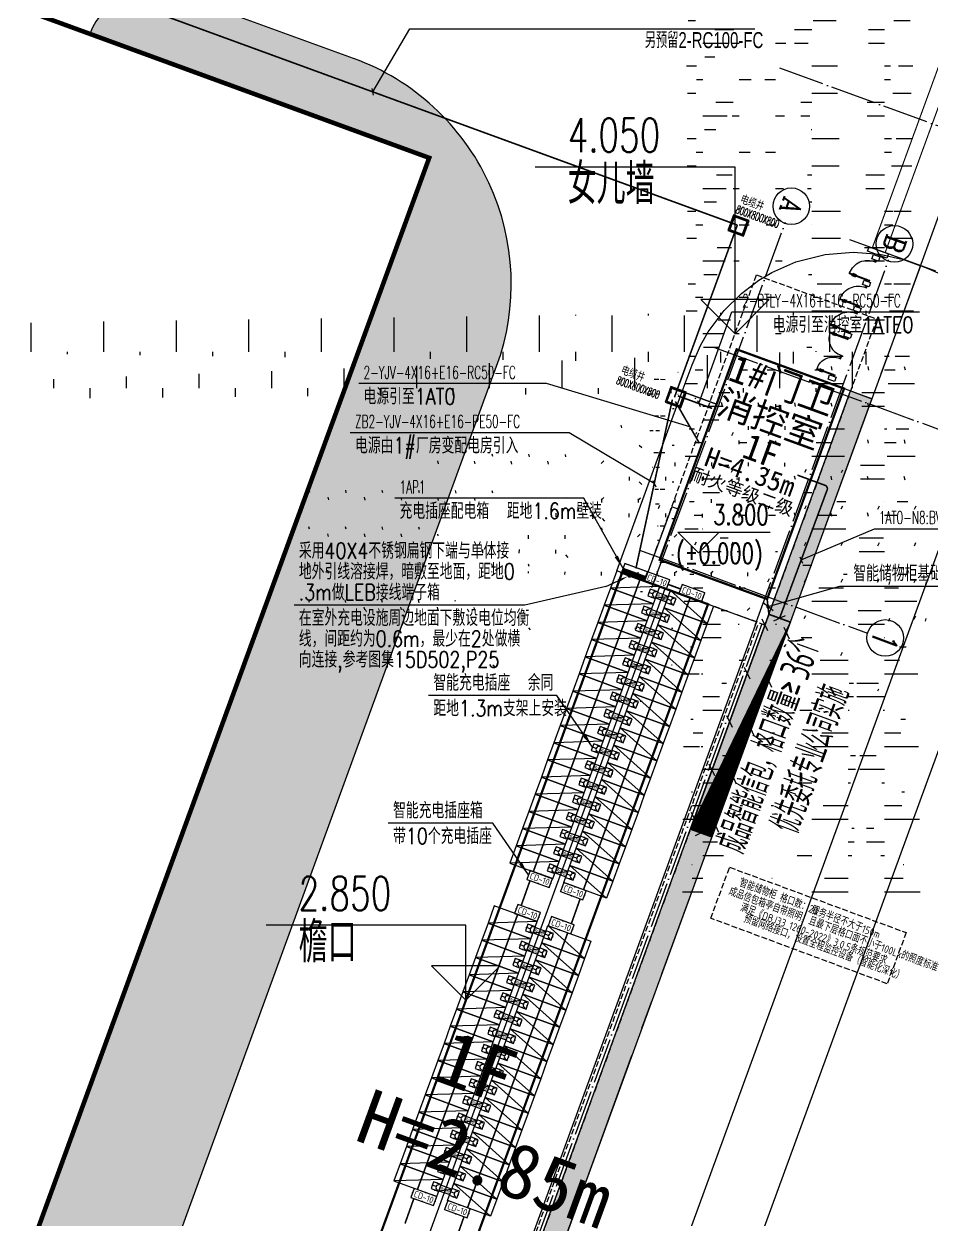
# Model space of a CAD drawing. Extents: x 40587477144 to 40590102100, y 3379967887 to 3381819730.
# Drawn here: x 40588299938 to 40588339648, y 3380255826 to 3380308131 of the extents above; entities that cross this region are included whole.
import ezdxf
from ezdxf.enums import TextEntityAlignment as Align

# ---------------------------------------------------------------- set-up
doc = ezdxf.new("R2010")
doc.units = 0
doc.header["$LTSCALE"] = 1000
doc.header["$MEASUREMENT"] = 0
for name, pattern in [('10平面$0$DOTE', [2.42, 2, -0.2, 0.02, -0.2]), ('CENTER', [50.8, 31.75, -6.35, 6.35, -6.35]), ('CENTER2', [1.125, 0.75, -0.125, 0.125, -0.125]), ('DASH', [0.35, 0.25, -0.1]), ('DOTE', [2.42, 2, -0.2, 0.02, -0.2])]:
    doc.linetypes.add(name, pattern=pattern)
for name, color, linetype in [('0-HX', 1, 'Continuous'), ('00绿地$0$A-车位', 253, 'Continuous'), ('10平面$0$A-AXIS-DOTE', 14, '10平面$0$DOTE'), ('A-AXIS-D', 1, 'Continuous'), ('A-AXIS-DOTE', 14, 'DOTE'), ('A-AXIS-DP', 126, 'Continuous'), ('A-CURTAIN', 84, 'Continuous'), ('A-FIRE-TEXT', 61, 'Continuous'), ('A-HATCH-1', 252, 'Continuous'), ('A-LIN-Dot', 163, 'DASH'), ('A-LIN-V', 9, 'Continuous'), ('A-SFCE', 30, 'Continuous'), ('AS-WALL', 40, 'Continuous'), ('AXIS_TEXT', 7, 'Continuous'), ('DIM-照明', 3, 'Continuous'), ('DIM_LEAD', 3, 'Continuous'), ('EQUIP-插座', 3, 'Continuous'), ('EQUIP-照明', 3, 'Continuous'), ('EQUIP-箱柜', 3, 'Continuous'), ('JT-路缘石线', 5, 'Continuous'), ('JT-道路红线', 7, 'Continuous'), ('LWIRE', 4, 'Continuous'), ('PUB_TEXT', 7, 'Continuous'), ('SHTLN', 4, 'Continuous'), ('TEL_TEXT', 7, 'Continuous'), ('WIRE-接地', 4, 'Continuous'), ('WIRE-照明', 1, 'Continuous'), ('建-文字', 7, 'Continuous'), ('建-标高', 3, 'Continuous'), ('总-标高', 3, 'Continuous'), ('电气', 7, 'Continuous')]:
    doc.layers.add(name, color=color, linetype=linetype)
doc.styles.add('_TCH_AXIS', font='COMPLEX', dxfattribs={"bigfont": 'GBCBIG'})
doc.styles.add('_TCH_DIM', font='SIMPLEX', dxfattribs={"bigfont": 'GBCBIG'})
doc.styles.add('_TCH_LABEL', font='COMPLEX', dxfattribs={"bigfont": 'GBCBIG'})
doc.styles.add('_TEL_ATTDEF', font='GBENOR', dxfattribs={"width": 0.8, "height": 3, "bigfont": 'GBCBIG'})
doc.styles.add('_TEL_DIM', font='SIMPLEX', dxfattribs={"width": 0.8, "height": 3.5, "bigfont": 'HZTXT'})
doc.styles.add('A-DIM_T3', font='SIMPLEX', dxfattribs={"width": 0.6, "bigfont": 'GBCBIG'})
doc.styles.add('A-STANDARD', font='SIMPLEX', dxfattribs={"bigfont": 'GBCBIG'})
doc.styles.add('HZTXT5', font='aa.shx', dxfattribs={"width": 0.7, "bigfont": 'hztxt.shx'})
doc.styles.add('note_txt', font='arial.ttf', dxfattribs={"width": 0.75})
doc.styles.get("Standard").update_dxf_attribs({"font": 'GBENOR', "width": 0.7, "bigfont": 'GBCBIG'})
doc.styles.add('STANDARD_T3', font='gbenor.shx', dxfattribs={"bigfont": 'gbcbig.shx'})
doc.styles.add('黑体', font='simhei.ttf', dxfattribs={"height": 12})
pattern_1 = [(20, (440.1, 194.2), (956.276, 2050.7404), [240, -48, 64, -48, 240, -960]), (20, (348.5, 212), (956.276, 2050.7404), [160, -120, 240, -120, 160, -800]), (20, (655.9, 1004.9), (956.276, 2050.7404), [200, -80, 200, -1120]), (20, (-205.4, 1032), (956.276, 2050.7404), [80, -160, 80, -1280]), (110, (-55, 1086.7), (-2050.7404, 956.276), [144, -1456]), (110, (724.4, 348.8), (-2050.7404, 956.276), [160, -1440]), (110, (881.4, 1087), (-2050.7404, 956.276), [160, -1440]), (65, (925.3, 404.9), (-547.2322, 1503.5082), [160, -2102.7417]), (155, (534.4, 262.6), (-1503.5082, -547.2322), [160, -2102.7417]), (83.43495, (877.5, 396), (-547.23223, 1503.5082), [160, -3417.7088]), (95.963757, (799.57, 376.15), (-547.23223, 1503.50819), [160, -6436.969]), (95.963757, (956.55, 1114.36), (-547.23223, 1503.50819), [128, -6468.969]), (95.963757, (-24.93, 1097.67), (-547.23223, 1503.50819), [112, -6484.969]), (124.036243, (649.2, 321.43), (-547.23223, 1503.50819), [160, -6436.969]), (124.036243, (806.2, 1059.64), (-547.23223, 1503.50819), [128, -6468.969]), (124.036243, (-85.07, 1075.8), (-547.23223, 1503.50819), [112, -6484.969]), (136.56505, (576.8, 286.55), (-547.23223, 1503.5082), [160, -3417.7069])]

# ---------------------------------------------------------------- blocks, each defined once
blk = doc.blocks.new('GGRrrrr')
at = {"layer": 'A-CURTAIN'}
h = blk.add_hatch(dxfattribs=at)
h.set_pattern_fill('草坪或沼泽', color=0, scale=400, angle=20)
h.set_pattern_definition(pattern_1)
h.paths.add_polyline_path([(1393117, 618301), (1393293, 540880), (1330517, 532867), (1241738, 527103), (1161599, 521246), (1240383, 783372), (1244595, 797110), (1261186, 852563), (1335771, 847453), (1355485, 842595), (1380777, 840862), (1392640, 828900), (1392845, 738250), (1391845, 738248), (1391806, 755448), (1391306, 755447), (1391786, 764448), (1391641, 828487), (1380333, 839890), (1355330, 841603), (1335616, 846462), (1261915, 851511), (1245552, 796820), (1241340, 783081), (1162975, 522349), (1241669, 528100), (1330421, 533862), (1392291, 541761), (1392117, 618299)])
h.paths.add_polyline_path([(1393076, 636451), (1392076, 636448), (1392063, 641998), (1391564, 641997), (1392042, 650998), (1391887, 720048), (1392887, 720051)])
h = blk.add_hatch(dxfattribs=at)
h.set_pattern_fill('草坪或沼泽', color=0, scale=400, angle=20)
h.set_pattern_definition([(20, (440.1, 194.2), (956.276, 2050.7404), [240, -48, 64, -48, 240, -960]), (20, (348.5, 212), (956.276, 2050.7404), [160, -120, 240, -120, 160, -800]), (20, (655.9, 1004.9), (956.276, 2050.7404), [200, -80, 200, -1120]), (20, (-205.4, 1032), (956.276, 2050.7404), [80, -160, 80, -1280]), (110, (-55, 1086.7), (-2050.7404, 956.276), [144, -1456]), (110, (724.4, 348.8), (-2050.7404, 956.276), [160, -1440]), (110, (881.4, 1087), (-2050.7404, 956.276), [160, -1440]), (65, (925.3, 404.9), (-547.2322, 1503.5082), [160, -2102.7417]), (155, (534.4, 262.6), (-1503.5082, -547.2322), [160, -2102.7417]), (83.43495, (877.5, 396), (-547.23223, 1503.5082), [160, -3417.7088]), (95.963757, (799.57, 376.15), (-547.23223, 1503.50819), [160, -6436.969]), (95.963757, (956.55, 1114.36), (-547.23223, 1503.50819), [128, -6468.969]), (95.963757, (-24.93, 1097.67), (-547.23223, 1503.50819), [112, -6484.969]), (124.036243, (649.2, 321.43), (-547.23223, 1503.50819), [160, -6436.969]), (124.036243, (806.2, 1059.64), (-547.23223, 1503.50819), [128, -6468.969]), (124.036243, (-85.07, 1075.8), (-547.23223, 1503.50819), [112, -6484.969]), (136.56505, (576.8, 286.55), (-547.23223, 1503.5082), [160, -3417.7069])])
edge = h.paths.add_edge_path()
edge.add_line((1391003, 755446), (1391034, 755969))
edge.add_line((1391034, 755969), (1391485, 764440))
edge.add_line((1391485, 764440), (1391241, 828322))
edge.add_line((1391241, 828322), (1380155, 839501))
edge.add_line((1380155, 839501), (1355268, 841206))
edge.add_line((1355268, 841206), (1335554, 846065))
edge.add_line((1335554, 846065), (1262206, 851090))
edge.add_line((1262206, 851090), (1173161, 554852))
edge.add_line((1173161, 554852), (1173522, 554880))
edge.add_line((1173522, 554880), (1259299, 840247))
edge.add_line((1259299, 840247), (1260664, 840250))
edge.add_line((1260664, 840250), (1260651, 845748))
edge.add_line((1260651, 845748), (1335651, 845918))
edge.add_line((1335651, 845918), (1335664, 840421))
edge.add_line((1335664, 840421), (1342663, 840437))
edge.add_line((1342663, 840437), (1342657, 843434))
edge.add_line((1342657, 843434), (1345657, 843441))
edge.add_line((1345657, 843441), (1345664, 840444))
edge.add_line((1345664, 840444), (1365660, 840489))
edge.add_line((1365660, 840489), (1374552, 839873))
edge.add_arc((1367358, 824128), 17311, 5.5803, 65.4423, ccw=False)
edge.add_line((1384586, 825812), (1385553, 825812))
edge.add_line((1385553, 825812), (1390247, 825823))
edge.add_line((1390247, 825823), (1390405, 755445))
edge.add_line((1390405, 755445), (1391003, 755446))
h = blk.add_hatch(dxfattribs=at)
h.set_pattern_fill('草坪或沼泽', color=0, scale=400, angle=20)
h.set_pattern_definition(pattern_1)
edge = h.paths.add_edge_path()
edge.add_arc((1358470, 639473), 3001, 181.0991, 270.1246)
edge.add_line((1358477, 636472), (1366676, 636491))
edge.add_arc((1366652, 646991), 10500, 270.13, 360.13)
edge.add_line((1377152, 647014), (1376996, 715714))
edge.add_arc((1366496, 715690), 10500, 0.13, 90.13)
edge.add_line((1366473, 726190), (1358273, 726172))
edge.add_arc((1358280, 723171), 3001, 90.1358, 179.1612)
edge.add_line((1355280, 723215), (1371080, 723251))
edge.add_line((1371080, 723251), (1371270, 639451))
edge.add_line((1371270, 639451), (1355470, 639415))
h = blk.add_hatch(dxfattribs=at)
h.set_pattern_fill('草坪或沼泽', color=0, scale=400, angle=20)
h.set_pattern_definition(pattern_1)
h.paths.add_polyline_path([(1386312, 709135), (1385011, 709132), (1384992, 717482), (1386593, 717486), (1386604, 712588), (1386304, 712587)])
at = {"layer": 'A-HATCH-1'}
h = blk.add_hatch(dxfattribs=at)
h.set_pattern_fill('EARTH', color=0, scale=500, angle=20.2003)
h.set_pattern_definition([(20.200256636, (-36923192475.8, -17186905227.2), (941.687654134, 2038.022782515), [1587.5, -1587.5]), (20.200256636, (-36923192681.4, -17186904668.5), (941.687654134, 2038.022782515), [1587.5, -1587.5]), (20.200256636, (-36923192887, -17186904109.8), (941.687654134, 2038.022782515), [1587.5, -1587.5]), (110.200256636, (-36923192769.2, -17186903855), (-2038.022782515, 941.687654134), [1587.5, -1587.5]), (110.200256636, (-36923192210.5, -17186903649.5), (-2038.022782515, 941.687654134), [1587.5, -1587.5]), (110.200256636, (-36923191651.8, -17186903443.9), (-2038.022782515, 941.687654134), [1587.5, -1587.5])])
h.paths.add_polyline_path([(1384992, 717482), (1384990, 718732), (1385043, 719640), (1385156, 720323), (1385486, 721434), (1385938, 722400), (1386458, 723206), (1386875, 723723), (1387699, 724520), (1388780, 725268), (1389896, 725787), (1391022, 726105), (1392078, 726238), (1392872, 726240), (1392887, 720051), (1386587, 720036), (1386593, 717486)])
at = {"layer": 'A-CURTAIN', "color": 0}
blk.add_lwpolyline([(1355470, 639415, 0.409241), (1358477, 636472), (1366676, 636491, 0.414214), (1377152, 647014), (1376996, 715714, 0.414214), (1366473, 726190), (1358273, 726172, 0.409241), (1355280, 723215), (1371080, 723251), (1371270, 639451)], format="xyb", close=True, dxfattribs=at)
for points in [[(1393076, 636451), (1392076, 636448), (1392063, 641998), (1391564, 641997), (1392042, 650998), (1391887, 720048), (1392887, 720051)], [(1386312, 709135), (1385011, 709132), (1384992, 717482), (1386593, 717486), (1386604, 712588), (1386304, 712587)]]:
    blk.add_lwpolyline(points, close=True, dxfattribs=at)
at = {"layer": 'A-HATCH-1', "color": 0}
blk.add_lwpolyline([(1384992, 717482), (1384990, 718732), (1385043, 719640), (1385156, 720323), (1385486, 721434), (1385938, 722400), (1386458, 723206), (1386875, 723723), (1387699, 724520), (1388780, 725268), (1389896, 725787), (1391022, 726105), (1392078, 726238), (1392872, 726240), (1392887, 720051), (1386587, 720036), (1386593, 717486)], close=True, dxfattribs=at)
blk = doc.blocks.new('555555555555555-M')
at = {"layer": 'A-LIN-V'}
h = blk.add_hatch(dxfattribs=at)
h.set_pattern_fill('ANSI31', color=256, scale=0.2, angle=212.6932)
h.set_pattern_definition([(45, (0, 0), (-0.2245064, 0.2245064), [])])
h.paths.add_polyline_path([(-149.819, -516.053), (-149.819, -515.053), (-159.819, -515.053), (-159.819, -516.053)])
blk.add_lwpolyline([(-149.819, -516.053), (-149.819, -515.053), (-159.819, -515.053), (-159.819, -516.053), (-149.819, -516.053)], dxfattribs=at)
at = {"layer": 'PUB_TEXT', "width": 0.7}
for s, height, p in [('成品智能信包，格口数量≥', 1.32222, (-160.096, -517.647)), ('个', 1.322, (-150.939, -517.647)), ('36', 1.3125, (-152.011, -517.647)), ('优先委托专业公司实施', 1.3222, (-158.468, -519.572))]:
    blk.add_text(s, height=height, dxfattribs=at).set_placement(p)
blk = doc.blocks.new('gfctuc')
blk.add_lwpolyline([(2035210, 4060000), (2035210, 4059500), (2035460, 4059500), (2035460, 4060000)], close=True)
blk.add_lwpolyline([(2035210, 4060000), (2035460, 4059500)])
at = {"layer": 'A-FIRE-TEXT', "style": 'note_txt', "width": 0.75}
blk.add_text('充电桩', height=139.2, rotation=270, dxfattribs=at).set_placement((2035260, 4059973))
blk = doc.blocks.new('00绿地$0$G$C40593B0A')
at = {"layer": '00绿地$0$A-车位'}
blk.add_lwpolyline([(-1560, 590), (-760, 590), (-760, -1410), (-1560, -1410)], close=True, dxfattribs=at)
blk.add_lwpolyline([(-760, 590), (-1560, -1410)], dxfattribs=at)
blk = doc.blocks.new('entry01')
at = {"layer": 'A-AXIS-D'}
for points in [[(0, 2.121), (2.121, 0), (0, -2.121)], [(-0.7, -1.25), (-0.3, -1.25), (-0.3, 1.25), (-0.7, 1.25)]]:
    blk.add_hatch(color=0, dxfattribs=at).paths.add_polyline_path(points)
at = {"layer": 'A-AXIS-D', "color": 0}
blk.add_lwpolyline([(0, 2.121), (2.121, 0), (0, -2.121), (0, 2.121)], dxfattribs=at)
blk.add_lwpolyline([(-0.7, -1.25), (-0.3, -1.25), (-0.3, 1.25), (-0.7, 1.25)], close=True, dxfattribs=at)
blk = doc.blocks.new('DOOR2DLIB$SYSLIB$00000111')
at = {"color": 0}
for p, q in [((0.418, 0.782), (0.383, 0.782)), ((0.383, 0.782), (0.383, 0.624)), ((0.418, 0.624), (0.383, 0.624)), ((0.459, 0.917), (0.418, 0.917)), ((0.418, 0.917), (0.418, 0.081)), ((0.459, 0.081), (0.459, 0.917)), ((0.494, 0.782), (0.459, 0.782)), ((0.494, 0.624), (0.459, 0.624)), ((0.494, 0.782), (0.494, 0.624)), ((-0.5, -0.002), (-0.5, 0.081)), ((-0.5, 0.081), (-0.459, 0.081)), ((-0.459, 0.081), (-0.459, 0.039)), ((-0.459, 0.039), (-0.418, 0.039)), ((-0.418, 0.039), (-0.418, -0.002)), ((0.418, 0.081), (0.459, 0.081)), ((0.418, 0.039), (0.418, -0.002)), ((0.459, 0.039), (0.418, 0.039)), ((0.459, 0.081), (0.459, 0.039)), ((0.5, 0.081), (0.459, 0.081)), ((0.5, -0.002), (0.5, 0.081)), ((-0.418, -0.002), (-0.5, -0.002)), ((-0.5, -0.002), (-0.5, -0.002)), ((0.418, -0.002), (0.5, -0.002)), ((0.5, -0.002), (0.5, -0.002))]:
    blk.add_line(p, q, dxfattribs=at)
blk.add_arc((0.418, 0.081), 0.836, 90, 182.8264, dxfattribs=at)
blk = doc.blocks.new('66666666666666666666')
at = {"layer": 'DIM_LEAD'}
blk.add_hatch(color=256, dxfattribs=at).paths.add_polyline_path([(105617, -694657), (106997, -694038), (106787, -693698)], flags=17)
at = {"layer": 'A-AXIS-D'}
for centre in [(100997, -701735), (105797, -701735), (111382, -708712), (111332, -718057)]:
    blk.add_circle(centre, 800, dxfattribs=at)
at = {"layer": 'A-AXIS-DOTE', "color": 8}
blk.add_line((117391, -696232), (98333, -696232), dxfattribs=at)
at = {"layer": 'A-AXIS-DOTE'}
for p, q in [((100997, -719490), (100997, -702480)), ((105797, -719490), (105797, -702480)), ((99964, -708682), (110582, -708682)), ((99964, -718132), (110535, -718132))]:
    blk.add_line(p, q, dxfattribs=at)
at = {"layer": 'A-LIN-Dot'}
blk.add_lwpolyline([(100597, -719332), (100597, -705082), (106197, -705082), (106197, -719332)], close=True, dxfattribs=at)
at = {"layer": 'A-LIN-V'}
blk.add_lwpolyline([(105697, -690232), (104797, -690232)], dxfattribs=at)
at = {"layer": 'A-LIN-V', "linetype": 'DASH', "ltscale": 2, "const_width": 50}
for points in [[(104947, -690232), (104947, -702232)], [(105547, -690232), (105547, -702232)]]:
    blk.add_lwpolyline(points, dxfattribs=at)
at = {"layer": 'A-LIN-V'}
for points in [[(104797, -702432), (104797, -702232), (105697, -702232), (105697, -702432)], [(105097, -702682), (105097, -702482), (105397, -702482), (105397, -702682)], [(105097, -703882), (105097, -703682), (105397, -703682), (105397, -703882)], [(105097, -705082), (105097, -704882), (105397, -704882), (105397, -705082)], [(105097, -706282), (105097, -706082), (105397, -706082), (105397, -706282)], [(105097, -708282), (105097, -708082), (105397, -708082), (105397, -708282)]]:
    blk.add_lwpolyline(points, close=True, dxfattribs=at)
at = {"layer": 'AS-WALL', "color": 20, "true_color": 0xf72408, "const_width": 100}
blk.add_lwpolyline([(100897, -708432), (105897, -708432), (105897, -718232), (100897, -718232)], close=True, dxfattribs=at)
at = {"layer": 'DIM_LEAD'}
for p, q in [((105617, -694657), (111334, -691117)), ((111334, -691117), (121626, -691117))]:
    blk.add_line(p, q, dxfattribs=at)
at = {"layer": 'A-AXIS-D', "color": 8, "xscale": -999.9999999999998, "yscale": 1000, "zscale": 1000, "rotation": 0.1495342307373651}
blk.add_blockref('entry01', (114031, -696232), dxfattribs=at)
at = {"layer": 'A-LIN-V', "zscale": 100}
for p, xscale, yscale, rotation in [((105310, -703182), 1000.000008912118, -1000.000008912118, 270.0000007138132), ((105310, -704381), 1001.098882521298, -1001.098882521298, 270.0000005714799), ((105310, -705582), 999.664715706611, -999.664715706611, 270.0000004354633), ((105310, -706732), 899.999995989863, 899.999995989863, 89.9999995548852), ((105310, -707632), 900.0000175571807, -900.0000175571807, 270.0000005736524)]:
    blk.add_blockref('DOOR2DLIB$SYSLIB$00000111', p, dxfattribs=dict(at, xscale=xscale, yscale=yscale, rotation=rotation))
at = {"layer": 'A-AXIS-DP', "color": 7, "style": 'A-DIM_T3', "width": 0.6}
blk.add_text('1', height=1120, rotation=270, dxfattribs=at).set_placement((110792, -717877))
at = {"layer": 'AXIS_TEXT', "style": '_TCH_AXIS'}
for s, width, p, p2 in [('A', 0.944444, (100562, -701383), (100562, -702087)), ('B', 1, (105362, -701383), (105362, -702087)), ('3', 1.214286, (110934, -708359), (110934, -709064))]:
    blk.add_text(s, height=871, rotation=270, dxfattribs=dict(at, width=width)).set_placement(p, p2, align=Align.FIT)
at = {"layer": 'DIM_LEAD', "color": 7, "style": '_TCH_DIM'}
blk.add_text('移动门轨道', height=1763, dxfattribs=at).set_placement((115210, -690592))
at = {"layer": '建-文字', "color": 8, "style": '黑体'}
for s, height, p in [('#', 1143, (101776, -709765)), ('门卫', 1143.1, (102598, -709765)), ('消控室', 1143.1, (100978, -711362)), ('1F', 1143.1, (102668, -712786)), ('H=4.35m', 857.3, (101248, -713692)), ('耐火等级二级', 571.5, (100938, -714473))]:
    blk.add_text(s, height=height, dxfattribs=at).set_placement(p)
blk = doc.blocks.new('qd电缆手井')
at = {"layer": '电气', "color": 7}
for p, q in [((-239, 216), (211, 216)), ((-239, -234), (-239, 216)), ((-198, -193), (-198, 175)), ((-198, 175), (171, 175)), ((171, 175), (171, -193)), ((211, 216), (211, -234)), ((211, -234), (-239, -234)), ((171, -193), (-198, -193))]:
    blk.add_line(p, q, dxfattribs=at)
at = {"layer": '电气', "color": 8, "const_width": 30}
blk.add_lwpolyline([(-218, 182), (-218, -214), (191, -214), (191, 196), (-233, 196)], dxfattribs=at)
blk = doc.blocks.new('$TelecSys$00000008')
blk.add_line((0.4, 0.4), (-0.4, -0.4))
blk = doc.blocks.new('*X68')
at = {"color": 0}
for p, q in [((-250, 33), (-183, 100)), ((-250, 68), (-218, 100)), ((-247, 0), (-147, 100)), ((-212, 0), (-112, 100)), ((-177, 0), (-77, 100)), ((-141, 0), (-41, 100)), ((-106, 0), (-6, 100)), ((-71, 0), (29, 100)), ((-35, 0), (65, 100)), ((0, 0), (100, 100)), ((35, 0), (135, 100)), ((71, 0), (171, 100)), ((106, 0), (206, 100)), ((141, 0), (241, 100)), ((177, 0), (250, 73)), ((212, 0), (250, 38)), ((247, 0), (250, 3))]:
    blk.add_line(p, q, dxfattribs=at)
blk = doc.blocks.new('$equip$00002929')
for p, q in [((-0.75, 0.6), (-0.75, 0)), ((0.75, 0.6), (-0.75, 0.6)), ((-0.75, 0.3), (0.75, 0.3)), ((-0.75, 0), (0.75, 0)), ((0.75, 0), (0.75, 0.6))]:
    blk.add_line(p, q)
for points, const_width in [([(-0.75, 0.15), (0.75, 0.15)], 0.3), ([(-0.75, 0.6), (-0.75, 0), (0.75, 0), (0.75, 0.6), (-0.75, 0.6), (-0.75, 0)], 0.0571)]:
    blk.add_lwpolyline(points, dxfattribs=dict(const_width=const_width))
for p in [(-0.75, 0.3), (0, 0.6), (0, 0), (0.75, 0.3)]:
    blk.add_point(p)
at = {"xscale": 0.00300000000061118, "yscale": 0.00300000000061118, "zscale": 0.00300000000061118}
blk.add_blockref('*X68', (0, 0), dxfattribs=at)
at = {"color": 7, "style": '_TEL_DIM', "flags": 1}
for tag in ['A', 'REMARK']:
    blk.add_attdef(tag, text='', height=0.00002, dxfattribs=at).set_placement((0, 0), align=Align.MIDDLE_CENTER)
blk = doc.blocks.new('$equip$00001251')
for p, q in [((-0.45, 1), (-0.45, 0)), ((0.45, 1), (-0.45, 1)), ((-0.45, 0), (0.45, 0)), ((0, 0.52), (0, 0.88)), ((0.45, 0), (0.45, 1))]:
    blk.add_line(p, q)
blk.add_arc((0, 0.17), 0.35, 0, 180)
at = {"layer": 'EQUIP-照明'}
for p in [(-0.45, 0.5), (0, 1), (0, 0), (0.45, 0.5)]:
    blk.add_point(p, dxfattribs=at)
at = {"layer": 'EQUIP-照明', "style": '_TCH_LABEL', "flags": 9}
blk.add_attdef('A', (0, 0), '', height=0.00002, dxfattribs=at)
blk = doc.blocks.new('$equip$00002712')
for p, q in [((-0.75, 0.6), (-0.75, 0)), ((0.75, 0.6), (-0.75, 0.6)), ((-0.75, 0), (0.75, 0)), ((0.75, 0), (0.75, 0.6))]:
    blk.add_line(p, q)
at = {"const_width": 0.0571}
blk.add_lwpolyline([(-0.75, 0.6), (-0.75, 0), (0.75, 0), (0.75, 0.6), (-0.75, 0.6), (-0.75, 0)], dxfattribs=at)
for p in [(-0.75, 0.3), (0, 0.6), (0, 0), (0.75, 0.3)]:
    blk.add_point(p)
at = {"color": 7, "style": '_TEL_DIM', "flags": 1}
for tag in ['REMARK', 'A']:
    blk.add_attdef(tag, text='', height=0.4, dxfattribs=at).set_placement((0, 0), align=Align.MIDDLE_CENTER)
at = {"color": 7, "style": '_TEL_DIM'}
blk.add_attdef('$TEXT$', text='', height=0.4, dxfattribs=at).set_placement((0, 0.3), align=Align.MIDDLE_CENTER)
blk = doc.blocks.new('$TelecSys$00000081')
for p, q in [((0.104, 0.104), (0.104, 0.104)), ((-1.15, -1.15), (-0.55, -0.55)), ((-0.104, -0.104), (-0.104, -0.104))]:
    blk.add_line(p, q)
at = {"const_width": 0.142}
blk.add_lwpolyline([(0.071, 0, 1), (-0.071, 0, 1)], format="xyb", close=True, dxfattribs=at)
blk.add_solid([(-0.62, -0.48), (-0.48, -0.62), (-0.1, -0.1)])
at = {"width": 0.8, "flags": 9}
blk.add_attdef('A', (0, 0), '', height=0.00002, rotation=180, dxfattribs=at)

msp = doc.modelspace()

# ---------------------------------------------------------------- linework, layer by layer
at = {"layer": '0-HX', "linetype": 'CENTER', "ltscale": 0.2}
msp.add_line((40588275533, 3380123451.4), (40588374373.705582, 3380393980.898193), dxfattribs=at)
msp.add_lwpolyline([(40588374373.70446, 3380393980.898591), (40588367371.557808, 3380409302.927993), (40588344233.506393, 3380419662.492842), (40588327409.831779, 3380431029.725266), (40588259176.227432, 3380461579.853973), (40588224457.898903, 3380415266.100388), (40588215760.938667, 3380403827.430825), (40588051310.197769, 3380185028.900704), (40588128542.398903, 3380162853.200386), (40588213851.098892, 3380137607.100389), (40588275532.998894, 3380123451.400389)], close=True, dxfattribs=at)
at = {"layer": '10平面$0$A-AXIS-DOTE', "color": 8, "ltscale": 2}
msp.add_lwpolyline([(40588336034.60408, 3380298701.74975), (40588375614.711166, 3380284240.756378)], dxfattribs=at)
at = {"layer": 'A-AXIS-DOTE'}
msp.add_lwpolyline([(40588332198.727592, 3380281898.007923), (40588312243.107407, 3380227278.967361), (40588308684.930153, 3380218997.135206)], dxfattribs=at)
at = {"layer": 'A-LIN-V', "elevation": 3538.286351}
msp.add_lwpolyline([(40588312872.306419, 3380242113.973517), (40588327971.903923, 3380283441.956375)], dxfattribs=at)
at = {"layer": 'A-LIN-V'}
msp.add_lwpolyline([(40588330085.268799, 3380282669.817246), (40588331963.813469, 3380281983.471905), (40588316864.216026, 3380240655.489169), (40588314985.672546, 3380241341.834076)], dxfattribs=at)
at = {"layer": 'A-SFCE', "linetype": 'DASH'}
for points in [[(40588332013.806686, 3380281828.972494), (40588312103.650391, 3380227334.367696), (40588308546.961853, 3380219056.501135)], [(40588332295.588387, 3380281726.020692), (40588312382.57338, 3380227223.591549), (40588308822.596359, 3380218938.071333)]]:
    msp.add_lwpolyline(points, dxfattribs=at)
at = {"layer": 'AS-WALL', "color": 20, "true_color": 0xf72408, "const_width": 200}
msp.add_lwpolyline([(40588140496.068047, 3380277785.006165), (40588146540.460449, 3380294328.662395), (40588189424.896797, 3380349126.363404), (40588317658.966476, 3380302274.746078), (40588288901.096779, 3380223563.724436)], close=True, dxfattribs=at)
at = {"layer": 'AS-WALL', "color": 8, "const_width": 100}
msp.add_lwpolyline([(40588326093.361359, 3380284128.300979), (40588329850.450684, 3380282755.610234), (40588314750.85112, 3380241427.628277), (40588310993.761803, 3380242800.319022)], close=True, dxfattribs=at)
at = {"layer": 'DIM-照明'}
for p, q in [((40588315198.208649, 3380305158.336203), (40588316811.43824, 3380307912.867309)), ((40588316811.43824, 3380307912.867309), (40588331898.746529, 3380307912.867309)), ((40588315230.136887, 3380305011.773632), (40588315166.280403, 3380305304.898774)), ((40588329448.32122, 3380291532.061312), (40588330895.456993, 3380295538.224742)), ((40588330895.456993, 3380295538.224742), (40588339103.29525, 3380295538.224742)), ((40588322786.115356, 3380292401.250951), (40588314578.277092, 3380292401.250951)), ((40588329062.561417, 3380290509.523286), (40588322786.115356, 3380292401.250951)), ((40588329385.095558, 3380291668.085263), (40588329511.546883, 3380291396.03736)), ((40588328999.335747, 3380290645.547237), (40588329125.787079, 3380290373.499334)), ((40588323776.342033, 3380290256.757789), (40588314206.109123, 3380290256.757789)), ((40588327499.696609, 3380288030.434332), (40588323776.342033, 3380290256.757789)), ((40588327436.470947, 3380288166.458283), (40588327562.922272, 3380287894.41038)), ((40588324413.623787, 3380287392.972274), (40588316152.798897, 3380287392.972274)), ((40588326134.199707, 3380284320.385891), (40588324413.623787, 3380287392.972274)), ((40588333925.334091, 3380284693.18541), (40588337128.179001, 3380286054.896793)), ((40588337128.179001, 3380286054.896793), (40588346698.411911, 3380286054.896793)), ((40588333862.108429, 3380284829.209361), (40588333988.559753, 3380284557.161458)), ((40588325388.750038, 3380283528.691596), (40588321839.061394, 3380282716.80318)), ((40588332474.221733, 3380282649.351017), (40588335617.903511, 3380283547.310211)), ((40588335617.903511, 3380283547.310211), (40588349180.647476, 3380283547.310211)), ((40588321839.061394, 3380282716.80318), (40588311748.505302, 3380282716.80318)), ((40588323241.117508, 3380278764.530833), (40588317632.702141, 3380278764.530833)), ((40588324800.230408, 3380276509.389554), (40588323241.117508, 3380278764.530833)), ((40588320438.733932, 3380273176.909065), (40588315870.826057, 3380273176.909065)), ((40588321997.846832, 3380270921.767786), (40588320438.733932, 3380273176.909065))]:
    msp.add_line(p, q, dxfattribs=at)
for points in [[(40588326134.199707, 3380284320.385891, 0, 160, 0), (40588325841.047089, 3380284843.894763, 0, 0, 0)], [(40588324800.230408, 3380276509.389554, 0, 160, 0), (40588324459.020897, 3380277002.923821, 0, 0, 0)], [(40588321997.846832, 3380270921.767786, 0, 160, 0), (40588321656.637329, 3380271415.302053, 0, 0, 0)]]:
    msp.add_lwpolyline(points, format="xyseb", dxfattribs=at)
at = {"layer": 'DIM-照明', "const_width": 80}
msp.add_lwpolyline([(40588332435.76001, 3380282638.364836, 1), (40588332512.683441, 3380282660.337197, 1)], format="xyb", close=True, dxfattribs=at)
at = {"layer": 'EQUIP-插座', "linetype": 'DASH'}
msp.add_lwpolyline([(40588330796.347672, 3380271253.360809), (40588338513.241913, 3380268395.013367), (40588337686.425247, 3380266162.794595), (40588329969.530998, 3380269021.142037)], close=True, dxfattribs=at)
at = {"layer": 'JT-路缘石线', "color": 8, "ltscale": 10}
msp.add_lwpolyline([(40588338955.741043, 3380297634.482746), (40588339147.485184, 3380297564.423755, -0.4142126471), (40588343916.259033, 3380287304.872298), (40588318590.11734, 3380217986.577619, -0.4142133502), (40588308330.562752, 3380213217.778307), (40588308330.11805, 3380213217.940784)], format="xyb", dxfattribs=at)
at = {"layer": 'JT-道路红线', "color": 8}
msp.add_lwpolyline([(40588279663.927422, 3380120186.559477), (40588379774.601807, 3380394192.024467), (40588371135.524261, 3380413095.970189), (40588346673, 3380424048.539261), (40588329849.325447, 3380435415.771638), (40588230874.099991, 3380479729.8), (40588213435.800003, 3380475126.9)], dxfattribs=at)
at = {"layer": 'WIRE-接地', "linetype": 'CENTER2', "const_width": 70}
for points in [[(40588332435.763657, 3380282982.523715), (40588332511.524391, 3380282315.687104)], [(40588332511.524391, 3380282315.687101), (40588329079.797401, 3380272922.963879), (40588330018.63372, 3380272579.950469), (40588333450.358612, 3380281972.674488), (40588332511.524384, 3380282315.68709)]]:
    msp.add_lwpolyline(points, dxfattribs=at)
at = {"layer": 'WIRE-照明', "linetype": 'Continuous', "const_width": 70}
for points in [[(40588331133.752449, 3380299336.090053), (40588186552.620659, 3380352160.577808)], [(40588328382.469093, 3380291805.800985), (40588331133.752449, 3380299336.090053)], [(40588326704.725616, 3380284352.087622), (40588328293.512207, 3380291708.289825)], [(40588328422.302803, 3380291619.932165), (40588329475.150368, 3380289793.964886)], [(40588328531.498199, 3380291867.033833), (40588330032.238342, 3380291318.720037)], [(40588333760.942291, 3380288401.650581), (40588334972.312019, 3380287952.957697)], [(40588332980.72245, 3380282144.260816), (40588335060.871941, 3380287760.195823)], [(40588332980.72245, 3380282144.260817), (40588335060.871948, 3380287760.195821)], [(40588322212.756371, 3380271066.825832), (40588326881.715027, 3380283845.885747)], [(40588328113.824013, 3380283619.29952), (40588328650.941994, 3380283423.058)], [(40588324403.035027, 3380270266.585228), (40588329071.99369, 3380283045.645143)], [(40588321681.569206, 3380269578.747148), (40588322068.62384, 3380270672.331466)], [(40588323871.847878, 3380268778.506544), (40588324258.902496, 3380269872.090862)], [(40588317144.82682, 3380257161.566838), (40588321526.410942, 3380269188.281133)], [(40588319335.105476, 3380256361.326234), (40588323716.689613, 3380268388.040529)], [(40588316602.613197, 3380255677.51679), (40588316989.667824, 3380256771.101108)], [(40588318792.891861, 3380254877.276186), (40588319179.946487, 3380255970.860504)]]:
    msp.add_lwpolyline(points, dxfattribs=at)
msp.add_lwpolyline([(40588335060.871941, 3380287760.195823, 0.4142135408), (40588334972.312019, 3380287952.957694)], format="xyb", dxfattribs=at)
at = {"layer": '建-标高', "color": 8}
for p, q in [((40588331031.810944, 3380301868.286373), (40588322289.606712, 3380301868.286373)), ((40588331031.810944, 3380294583.99063), (40588331031.810944, 3380301868.286373)), ((40588331031.810944, 3380294583.99063), (40588329531.810944, 3380296083.99063)), ((40588332531.810944, 3380296083.99063), (40588329531.810944, 3380296083.99063)), ((40588331031.810944, 3380294583.99063), (40588332531.810944, 3380296083.99063)), ((40588319267.088173, 3380268725.823837), (40588310524.883926, 3380268725.823837)), ((40588319267.088173, 3380265444.620367), (40588319267.088173, 3380268725.823837)), ((40588319267.088173, 3380265444.620367), (40588317767.088173, 3380266944.620367)), ((40588320767.088173, 3380266944.620367), (40588317767.088173, 3380266944.620367)), ((40588319267.088173, 3380265444.620367), (40588320767.088173, 3380266944.620367))]:
    msp.add_line(p, q, dxfattribs=at)
at = {"layer": '总-标高', "color": 8}
for p, q in [((40588329437.861732, 3380285009.831758), (40588328537.861732, 3380285909.831758)), ((40588328537.861732, 3380285909.831758), (40588332565.844337, 3380285909.831758)), ((40588329437.861732, 3380285009.831758), (40588330337.861732, 3380285909.831758))]:
    msp.add_line(p, q, dxfattribs=at)

# ---------------------------------------------------------------- block references
at = {"color": 8, "rotation": 339.7997433640027}
msp.add_blockref('GGRrrrr', (40586781172.12674, 3380096947.084455), dxfattribs=at)
at = {"rotation": 69.9297110723398}
for p in [(40591442574.13208, 3376978137.12462), (40591442299.593948, 3376977385.706763), (40591442025.055794, 3376976634.288905), (40591441750.517616, 3376975882.871046), (40591441475.979446, 3376975131.453186), (40591441201.441299, 3376974380.035328), (40591440926.903137, 3376973628.61747), (40591440652.364967, 3376972877.19961), (40591440377.82682, 3376972125.781752), (40591440103.288643, 3376971374.363894), (40591439828.750488, 3376970622.946035), (40591439554.212357, 3376969871.528178), (40591439279.674187, 3376969120.110319), (40591439005.136017, 3376968368.69246), (40591438730.597847, 3376967617.274601), (40591438456.059708, 3376966865.856743), (40591438181.521553, 3376966114.438884), (40591437220.63797, 3376963484.476377), (40591436946.099792, 3376962733.058517), (40591436671.561661, 3376961981.64066), (40591436397.023499, 3376961230.222802), (40591436122.485329, 3376960478.804943), (40591435847.947159, 3376959727.387083), (40591435573.409012, 3376958975.969225), (40591435298.87085, 3376958224.551367), (40591435024.33268, 3376957473.133507), (40591434749.794533, 3376956721.715649), (40591434475.256363, 3376955970.297791), (40591434200.718193, 3376955218.879931), (40591433926.180054, 3376954467.462074), (40591433651.641891, 3376953716.044215), (40591433377.103722, 3376952964.626356), (40591433102.565552, 3376952213.208497)]:
    msp.add_blockref('gfctuc', p, dxfattribs=at)
at = {"layer": '00绿地$0$A-车位', "xscale": -1, "rotation": 249.9297095178311}
for p in [(40588327443.728554, 3380284444.067712), (40588327169.190407, 3380283692.649854), (40588326894.652237, 3380282941.231996), (40588326620.114067, 3380282189.814137), (40588326345.57592, 3380281438.396277), (40588326071.037758, 3380280686.978419), (40588325796.499603, 3380279935.56056), (40588325521.961441, 3380279184.142701), (40588325247.423271, 3380278432.724843), (40588324972.885117, 3380277681.306985), (40588324698.346939, 3380276929.889126), (40588324423.808792, 3380276178.471268), (40588324149.27063, 3380275427.053409), (40588323874.732468, 3380274675.63555), (40588323600.194313, 3380273924.217692), (40588323325.656151, 3380273172.799833), (40588323051.117981, 3380272421.381974), (40588322090.234444, 3380269791.419465), (40588321815.696274, 3380269040.001606), (40588321541.158119, 3380268288.583748), (40588321266.619957, 3380267537.165889), (40588320992.081787, 3380266785.748031), (40588320717.543633, 3380266034.330171), (40588320443.005478, 3380265282.912313), (40588320168.467308, 3380264531.494454), (40588319893.929161, 3380263780.076596), (40588319619.390999, 3380263028.658736), (40588319344.852829, 3380262277.240879), (40588319070.314667, 3380261525.82302), (40588318795.776512, 3380260774.405161), (40588318521.238358, 3380260022.987302), (40588318246.700188, 3380259271.569444), (40588317972.162033, 3380258520.151585)]:
    msp.add_blockref('00绿地$0$G$C40593B0A', p, dxfattribs=at)
at = {"layer": '00绿地$0$A-车位', "rotation": 69.92971314102898}
for p in [(40588329021.706017, 3380283867.537649), (40588328747.167877, 3380283116.119787), (40588328472.629784, 3380282364.701906), (40588328198.091667, 3380281613.284029), (40588327923.553543, 3380280861.866159), (40588327649.015427, 3380280110.448278), (40588327374.477318, 3380279359.030405), (40588327099.939201, 3380278607.612528), (40588326825.4011, 3380277856.194651), (40588326550.862984, 3380277104.776773), (40588326276.324883, 3380276353.358889), (40588326001.786758, 3380275601.941027), (40588325727.24865, 3380274850.523146), (40588325452.710533, 3380274099.105272), (40588325178.172417, 3380273347.687395), (40588324903.6343, 3380272596.269522), (40588324629.096199, 3380271844.851637), (40588323668.212784, 3380269214.88908), (40588323393.674683, 3380268463.471195), (40588323119.136559, 3380267712.053329), (40588322844.59845, 3380266960.635452), (40588322570.060333, 3380266209.217575), (40588322295.522217, 3380265457.799697), (40588322020.9841, 3380264706.381828), (40588321746.445999, 3380263954.963943), (40588321471.907883, 3380263203.546077), (40588321197.369766, 3380262452.128196), (40588320922.831657, 3380261700.710319), (40588320648.293549, 3380260949.292442), (40588320373.755432, 3380260197.874568), (40588320099.217308, 3380259446.456699), (40588319824.679199, 3380258695.038814), (40588319550.141083, 3380257943.620944)]:
    msp.add_blockref('00绿地$0$G$C40593B0A', p, dxfattribs=at)
at = {"layer": 'A-LIN-V', "color": 8, "rotation": 339.9297114345648}
msp.add_blockref('66666666666666666666', (40588479447.00676, 3380993938.68806), dxfattribs=at)
at = {"layer": 'A-LIN-V', "color": 8, "xscale": 1000, "yscale": 1000, "zscale": 1000, "rotation": 69.92970956885354}
msp.add_blockref('555555555555555-M', (40587900150.096169, 3380599788.534329), dxfattribs=at)
at = {"layer": 'EQUIP-插座', "xscale": 349.9999999999999, "yscale": 349.9999999999999, "zscale": 349.9999999999999, "rotation": 69.92970943512736}
for p in [(40588327599.818878, 3380283152.039918), (40588327325.280746, 3380282400.622062, 0.000246), (40588328398.200371, 3380282860.343141, -0.000246), (40588328123.662247, 3380282108.925284), (40588327050.742653, 3380281649.204181, 0.000246), (40588327849.124153, 3380281357.507403), (40588326776.204536, 3380280897.786302, 0.000246), (40588327574.586029, 3380280606.089524), (40588326501.666412, 3380280146.368434, 0.000246), (40588327300.047897, 3380279854.671657), (40588326227.128304, 3380279394.950552, 0.000246), (40588327025.509804, 3380279103.253774), (40588325952.590187, 3380278643.53268, 0.000246), (40588326750.97168, 3380278351.835902), (40588325678.052071, 3380277892.114804, 0.000246), (40588325403.513611, 3380277140.697051), (40588326476.433563, 3380277600.418026), (40588326201.895103, 3380276849.000273, -0.000246), (40588325128.975853, 3380276389.279048, 0.000246), (40588325927.357353, 3380276097.58227), (40588324854.437752, 3380275637.861163, 0.000246), (40588325652.819237, 3380275346.164385), (40588324579.899628, 3380274886.443301, 0.000246), (40588325378.28112, 3380274594.746523), (40588324305.360992, 3380274135.025619), (40588325103.742493, 3380273843.328841, -0.000246), (40588324030.823402, 3380273383.607548, 0.000246), (40588324829.204903, 3380273091.91077), (40588323756.285294, 3380272632.189669, 0.000246), (40588324554.666779, 3380272340.492891), (40588323481.747169, 3380271880.771797, 0.000246), (40588324280.128662, 3380271589.075019), (40588323207.208344, 3380271129.354185), (40588324005.589828, 3380270837.657407, -0.000246), (40588322246.325653, 3380268499.391353, 0.000246), (40588321971.78756, 3380267747.973467, 0.000246), (40588323044.707153, 3380268207.694575), (40588322770.169052, 3380267456.27669), (40588321697.249428, 3380266996.555604, 0.000246), (40588322495.63092, 3380266704.858826), (40588321422.711319, 3380266245.137727, 0.000246), (40588322221.092812, 3380265953.440949), (40588321148.173203, 3380265493.719849, 0.000246), (40588321946.554703, 3380265202.023071), (40588320873.633949, 3380264742.302383), (40588321672.015442, 3380264450.605606, -0.000246), (40588320599.09697, 3380263990.884102, 0.000246), (40588321397.478462, 3380263699.187324), (40588320324.558868, 3380263239.466219, 0.000246), (40588320050.020752, 3380262488.048349, 0.000246), (40588321122.940361, 3380262947.769442), (40588320848.402237, 3380262196.351571), (40588319775.481323, 3380261736.630952), (40588320573.862808, 3380261444.934175, -0.000246), (40588319500.943138, 3380260985.213094), (40588320299.324631, 3380260693.516316, -0.000246), (40588319226.404984, 3380260233.795232), (40588320024.786469, 3380259942.098454, -0.000246), (40588318951.868294, 3380259482.376845, 0.000246), (40588319750.249786, 3380259190.680068), (40588318677.330177, 3380258730.958973, 0.000246), (40588319475.71167, 3380258439.262195), (40588318402.792061, 3380257979.541091, 0.000246), (40588319201.173553, 3380257687.844313), (40588318128.253952, 3380257228.12322, 0.000246), (40588318926.635437, 3380256936.426442)]:
    msp.add_blockref('$equip$00001251', p, dxfattribs=at)
at = {"layer": 'EQUIP-箱柜', "xscale": 700, "yscale": 700, "zscale": 700, "rotation": 339.9297094351274}
msp.add_blockref('$equip$00002929', (40588326560.593086, 3380283957.593246), dxfattribs=at)
at = {"layer": 'EQUIP-箱柜'}
ref = msp.add_blockref('$equip$00002712', (40588327548.639778, 3380283602.218001), dxfattribs=dict(at, xscale=699.9999999999999, yscale=699.9999999999999, zscale=699.9999999999999, rotation=339.9297094351274))
ref.add_attrib('$TEXT$', 'CD-10', dxfattribs={"layer": '0', "color": 7, "height": 280, "rotation": 339.9297094351, "style": '_TEL_ATTDEF'}).set_placement((40588327620.706047, 3380283799.465189), align=Align.MIDDLE_CENTER)
ref = msp.add_blockref('$equip$00002712', (40588329071.99369, 3380283045.645143), dxfattribs=dict(at, xscale=699.9999999999999, yscale=699.9999999999999, zscale=699.9999999999999, rotation=339.9297094351274))
ref.add_attrib('$TEXT$', 'CD-10', dxfattribs={"layer": '0', "color": 7, "height": 280, "rotation": 339.9297094351, "style": '_TEL_ATTDEF'}).set_placement((40588329144.059959, 3380283242.892331), align=Align.MIDDLE_CENTER)
ref = msp.add_blockref('$equip$00002712', (40588322418.898537, 3380270544.354932), dxfattribs=dict(at, xscale=699.9999999999999, yscale=699.9999999999999, zscale=699.9999999999999, rotation=339.9297094351274))
ref.add_attrib('$TEXT$', 'CD-10', dxfattribs={"layer": '0', "color": 7, "height": 280, "rotation": 339.9297094351, "style": '_TEL_ATTDEF'}).set_placement((40588322490.964813, 3380270741.602119), align=Align.MIDDLE_CENTER)
ref = msp.add_blockref('$equip$00002712', (40588323888.628151, 3380270007.374359), dxfattribs=dict(at, xscale=699.9999999999999, yscale=699.9999999999999, zscale=699.9999999999999, rotation=339.9297094351274))
ref.add_attrib('$TEXT$', 'CD-10', dxfattribs={"layer": '0', "color": 7, "height": 280, "rotation": 339.9297094351, "style": '_TEL_ATTDEF'}).set_placement((40588323960.69442, 3380270204.621547), align=Align.MIDDLE_CENTER)
ref = msp.add_blockref('$equip$00002712', (40588321887.711372, 3380269056.276238), dxfattribs=dict(at, xscale=699.9999999999999, yscale=699.9999999999999, zscale=699.9999999999999, rotation=339.9297094351274))
ref.add_attrib('$TEXT$', 'CD-10', dxfattribs={"layer": '0', "color": 7, "height": 280, "rotation": 339.9297094351, "style": '_TEL_ATTDEF'}).set_placement((40588321959.777641, 3380269253.523426), align=Align.MIDDLE_CENTER)
ref = msp.add_blockref('$equip$00002712', (40588323357.440987, 3380268519.295666), dxfattribs=dict(at, xscale=699.9999999999999, yscale=699.9999999999999, zscale=699.9999999999999, rotation=339.9297094351274))
ref.add_attrib('$TEXT$', 'CD-10', dxfattribs={"layer": '0', "color": 7, "height": 280, "rotation": 339.9297094351, "style": '_TEL_ATTDEF'}).set_placement((40588323429.507263, 3380268716.542853), align=Align.MIDDLE_CENTER)
ref = msp.add_blockref('$equip$00002712', (40588317350.969177, 3380256639.09587), dxfattribs=dict(at, xscale=699.9999999999999, yscale=699.9999999999999, zscale=699.9999999999999, rotation=339.9297094351274))
ref.add_attrib('$TEXT$', 'CD-10', dxfattribs={"layer": '0', "color": 7, "height": 280, "rotation": 339.9297094351, "style": '_TEL_ATTDEF'}).set_placement((40588317423.035454, 3380256836.343058), align=Align.MIDDLE_CENTER)
ref = msp.add_blockref('$equip$00002712', (40588318820.698799, 3380256102.115298), dxfattribs=dict(at, xscale=699.9999999999999, yscale=699.9999999999999, zscale=699.9999999999999, rotation=339.9297094351274))
ref.add_attrib('$TEXT$', 'CD-10', dxfattribs={"layer": '0', "color": 7, "height": 280, "rotation": 339.9297094351, "style": '_TEL_ATTDEF'}).set_placement((40588318892.765068, 3380256299.362485), align=Align.MIDDLE_CENTER)
at = {"layer": 'LWIRE', "xscale": 700, "yscale": 700, "zscale": 700, "rotation": 339.9297094351274}
msp.add_blockref('$TelecSys$00000081', (40588326421.118294, 3380284008.55179), dxfattribs=at)
at = {"layer": 'SHTLN', "xscale": 500, "yscale": 500, "zscale": 500}
for p, rotation in [((40588332473.644028, 3380282649.10541), 276.4817028386839), ((40588332339.938042, 3380281846.050947), 249.9297095985205), ((40588332980.941498, 3380282144.180789), 159.929711465135), ((40588333278.772369, 3380281503.038282), 69.92972245632369), ((40588331567.799469, 3380279732.688219), 249.9297095985205), ((40588332506.63427, 3380279389.67538), 69.92972245632369), ((40588330795.660896, 3380277619.32549), 249.9297095985205), ((40588331734.49617, 3380277276.312478), 69.92972245632369), ((40588330023.522324, 3380275505.962761), 249.9297095985205), ((40588330962.358063, 3380275162.949576), 69.92972245632369), ((40588329251.383751, 3380273392.600033), 249.9297095985205), ((40588330190.219963, 3380273049.586675), 69.92972245632369), ((40588329549.215561, 3380272751.457174), 339.9297090964636)]:
    msp.add_blockref('$TelecSys$00000008', p, dxfattribs=dict(at, rotation=rotation))
at = {"layer": '电气', "xscale": -1.628664022889024, "yscale": 1.628664022889024, "zscale": 1.628664022889024, "rotation": 339.9296046072948}
for p in [(40588331168.364922, 3380299339.335669), (40588328424.949127, 3380291830.580214)]:
    msp.add_blockref('qd电缆手井', p, dxfattribs=at)

# ---------------------------------------------------------------- texts
at = {"layer": 'DIM-照明', "color": 7}
for s, height, style, width, p in [('另预留2-RC100-FC', 700, 'HZTXT5', 0.7, (40588327087.202202, 3380307072.867309)), ('2-BTLY-4X16+E16-RC50-FC', 560, '_TEL_DIM', 0.6, (40588331341.29525, 3380295748.224742)), ('电源引至消控室1ATE0', 700, '_TEL_DIM', 0.8, (40588332679.331993, 3380294628.224742)), ('2-YJV-4X16+E16-RC50-FC', 560, '_TEL_DIM', 0.6, (40588314788.277092, 3380292611.250951)), ('电源引至1AT0', 700, '_TEL_DIM', 0.8, (40588314788.277092, 3380291491.250951)), ('ZB2-YJV-4X16+E16-PE50-FC', 560, '_TEL_DIM', 0.6, (40588314416.109123, 3380290466.757789)), ('电源由1#厂房变配电房引入', 700, '_TEL_DIM', 0.8, (40588314416.109123, 3380289346.757789)), ('1AP1', 560, '_TEL_DIM', 0.6, (40588316362.798897, 3380287602.972274)), ('充电插座配电箱  距地1.6m壁装', 700, '_TEL_DIM', 0.8, (40588316362.798897, 3380286482.972274)), ('1AT0-N8:BV-2X4+E4-RC25-WC.FC', 560, '_TEL_DIM', 0.6, (40588337320.411911, 3380286264.896793)), ('采用40X4不锈钢扁钢下端与单体接', 700, '_TEL_DIM', 0.8, (40588311958.505302, 3380284746.80318)), ('地外引线溶接焊，暗敷至地面，距地0', 700, '_TEL_DIM', 0.8, (40588311958.505302, 3380283836.80318)), ('智能储物柜基础与智能储物柜金属支撑立柱有效联结', 700, '_TEL_DIM', 0.8, (40588336205.293152, 3380283757.310211)), ('.3m做LEB接线端子箱', 700, '_TEL_DIM', 0.8, (40588311958.505302, 3380282926.80318)), ('在室外充电设施周边地面下敷设电位均衡', 700, '_TEL_DIM', 0.8, (40588311958.505302, 3380281806.80318)), ('线，间距约为0.6m，最少在2处做横', 700, '_TEL_DIM', 0.8, (40588311958.505302, 3380280896.80318)), ('向连接,参考图集15D502,P25', 700, '_TEL_DIM', 0.8, (40588311958.505302, 3380279986.80318)), ('智能充电插座  余同', 700, '_TEL_DIM', 0.8, (40588317842.702141, 3380278974.530833)), ('距地1.3m支架上安装', 700, '_TEL_DIM', 0.8, (40588317842.702141, 3380277854.530833)), ('智能充电插座箱', 700, '_TEL_DIM', 0.8, (40588316080.826057, 3380273386.909065)), ('带10个充电插座', 700, '_TEL_DIM', 0.8, (40588316080.826057, 3380272266.909065))]:
    msp.add_text(s, height=height, dxfattribs=dict(at, style=style, width=width)).set_placement(p)
at = {"layer": 'DIM-照明', "color": 7, "style": 'STANDARD_T3'}
for s, p in [('智能储物柜 格口数：20', (40588331191.676407, 3380270429.592714)), ('成品信包箱亭自带照明，且最下层格口面不小于100Lx的照度标准', (40588330725.701729, 3380270060.336025)), ('满足《DBJ33 1260-2022》3.0.5条规范要求', (40588331229.940552, 3380269352.155483)), ('服务半径不大于150m', (40588334323.450241, 3380269242.397213)), ('预留网络接口，设置全程监控设备（智能化深化）', (40588331375.038254, 3380268867.472433))]:
    msp.add_text(s, height=337.58865248, rotation=339.6753062489, dxfattribs=at).set_placement(p)
at = {"layer": 'TEL_TEXT', "style": '_TEL_DIM'}
for s, width, p in [('电缆井', 0.75, (40588331219.997337, 3380300306.730566, 0.106056)), ('800X800X800', 0.6, (40588331025.3423, 3380299878.430925, 0.106056)), ('电缆井', 0.75, (40588326004.172081, 3380292835.402097, 0.106056)), ('800X800X800', 0.6, (40588325809.517036, 3380292407.102456, 0.106056))]:
    msp.add_text(s, height=350, rotation=339.9296046076, dxfattribs=dict(at, width=width)).set_placement(p)
at = {"layer": '建-文字', "color": 8, "style": '黑体'}
for s, height, p in [('1', 1203.218884, (40588330668.701233, 3380292578.070322)), ('1F', 2406.4377682, (40588317801.643082, 3380261965.350544)), ('H=2.85m', 2406.4377682, (40588314321.807541, 3380259351.923298))]:
    msp.add_text(s, height=height, rotation=339.9297114346, dxfattribs=at).set_placement(p)
at = {"layer": '建-标高', "color": 8, "style": 'A-STANDARD', "width": 0.705882}
for s, p in [('4.050', (40588323712.090118, 3380302527.940354)), ('2.850', (40588311947.36734, 3380269366.033374))]:
    msp.add_text(s, height=1487.5, dxfattribs=at).set_placement(p)
at = {"layer": '建-标高', "color": 8, "style": 'A-STANDARD'}
for s, p in [('女儿墙', (40588323712.090118, 3380300252.940354)), ('檐口', (40588311947.36734, 3380267091.033374))]:
    msp.add_text(s, height=1762.962963, dxfattribs=at).set_placement(p)
at = {"layer": '总-标高', "color": 8, "style": 'A-STANDARD', "width": 0.705882}
for s, p in [('3.800', (40588330075.844337, 3380286224.831758)), ('(%%P0.000)', (40588328455.844337, 3380284532.331758))]:
    msp.add_text(s, height=892.5, dxfattribs=at).set_placement(p)

doc.saveas('drawing.dxf')
